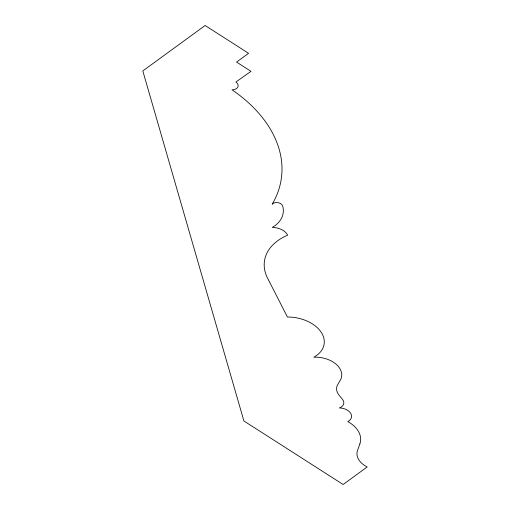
<?xml version="1.0" encoding="UTF-8"?>
<svg xmlns="http://www.w3.org/2000/svg" width="510" height="510" viewBox="0 0 510 510"><rect width="100%" height="100%" fill="white"/><g stroke="black" fill="none" stroke-linecap="round" stroke-linejoin="round"><path stroke-width="0.76" d="M359.881 443.878L357.51 450.489A21.72 14.452 8.3 0 0 367.194 466.95L343.122 484.5L243.914 420.986L142.806 70.935L205.135 25.5L248.568 53.301L236.532 62.08L251.009 71.343L235.875 82.034A6.955 4.628 8.3 0 1 237.826 87.07A6.955 4.628 8.3 0 1 232.018 89.805A150.903 100.381 8.3 0 1 272.168 204.236A5.655 3.761 8.3 0 1 277.976 202.655A5.655 3.761 8.3 0 1 282.712 206.085A36.72 24.429 8.3 0 1 272.27 227.415A14.573 9.696 8.3 0 1 287.653 235.18A58.675 39.034 8.3 0 0 267.055 277.147L287.41 316.997A33.003 21.955 8.3 0 1 321.224 332.303A33.003 21.955 8.3 0 1 313.803 357.223A23.568 15.676 8.3 0 1 340.693 379.561L337.722 384.604A18.048 12.004 8.3 0 0 338.991 395.059L342.535 399.445A9.722 6.471 8.3 0 1 339.38 407.949A11.105 7.389 8.3 0 1 350.663 413.259A11.105 7.389 8.3 0 1 347.839 421.598A30.466 20.266 8.3 0 1 359.881 443.878"/></g></svg>
